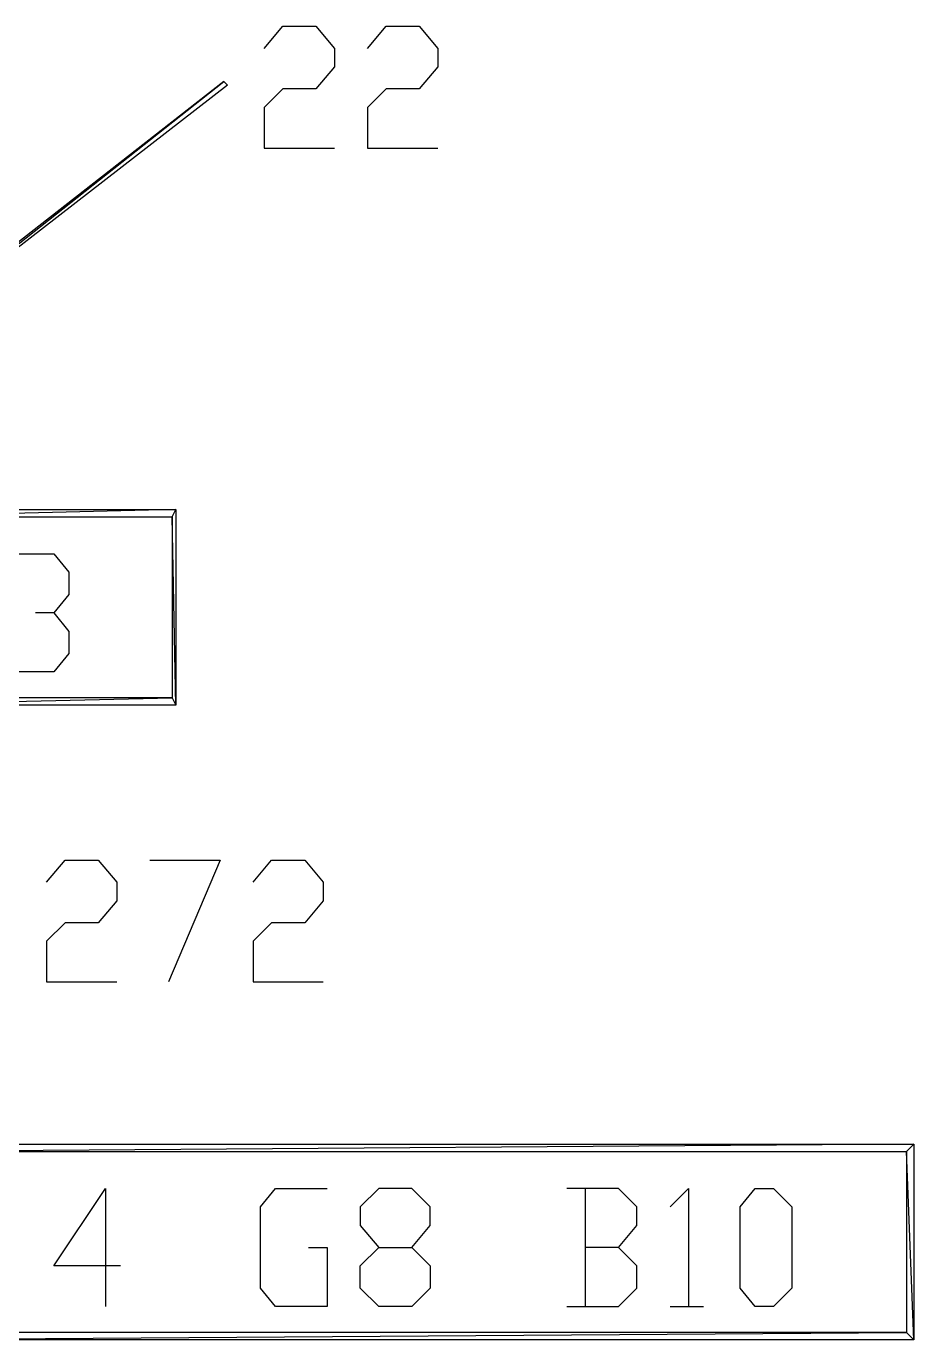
# Model space of a CAD drawing. Header units: millimetres. Extents: x 43 to 784, y -702 to -31.
# Drawn here: x 694.42 to 723.28, y -308.2 to -265.48 of the extents above; entities that cross this region are included whole.
import ezdxf

# ---------------------------------------------------------------- set-up
doc = ezdxf.new("R2010")
doc.units = ezdxf.units.MM
doc.layers.add('PDF_LINES', color=4, linetype='Continuous')

msp = doc.modelspace()

# ---------------------------------------------------------------- linework, layer by layer
at = {"layer": 'PDF_LINES'}
for p, q in [((702.16, -266.2), (702.76, -265.48)), ((702.76, -265.48), (703.84, -265.48)), ((703.84, -265.48), (704.44, -266.2)), ((705.52, -266.2), (706.12, -265.48)), ((706.12, -265.48), (707.2, -265.48)), ((707.2, -265.48), (707.8, -266.2)), ((704.44, -266.2), (704.44, -266.8)), ((707.8, -266.2), (707.8, -266.8)), ((704.44, -266.8), (703.84, -267.52)), ((707.8, -266.8), (707.2, -267.52)), ((686.56, -278.56), (700.84, -267.28)), ((700.84, -267.28), (686.56, -278.44)), ((686.56, -278.56), (700.84, -267.28)), ((700.96, -267.4), (686.56, -278.56)), ((700.84, -267.28), (700.96, -267.4)), ((702.76, -267.52), (702.16, -268.12)), ((703.84, -267.52), (702.76, -267.52)), ((706.12, -267.52), (705.52, -268.12)), ((707.2, -267.52), (706.12, -267.52)), ((702.16, -268.12), (702.16, -269.44)), ((705.52, -268.12), (705.52, -269.44)), ((702.16, -269.44), (704.44, -269.44)), ((705.52, -269.44), (707.8, -269.44)), ((689.08, -281.2), (699.28, -281.2)), ((699.28, -281.2), (689.2, -281.44)), ((699.28, -281.2), (689.2, -281.44)), ((689.2, -281.44), (699.16, -281.44)), ((699.16, -281.44), (699.28, -281.2)), ((699.16, -281.44), (699.28, -281.2)), ((699.28, -287.56), (699.16, -281.44)), ((699.16, -281.44), (699.16, -287.32)), ((699.28, -287.56), (699.16, -281.44)), ((699.28, -281.2), (699.28, -287.56)), ((694.12, -282.64), (695.32, -282.64)), ((695.32, -282.64), (695.8, -283.24)), ((695.8, -283.24), (695.8, -283.96)), ((695.8, -283.96), (695.32, -284.56)), ((695.32, -284.56), (694.72, -284.56)), ((695.32, -284.56), (695.8, -285.16)), ((695.8, -285.16), (695.8, -285.88)), ((695.8, -285.88), (695.32, -286.48)), ((695.32, -286.48), (694.12, -286.48)), ((689.2, -287.56), (699.16, -287.32)), ((699.16, -287.32), (689.2, -287.32)), ((689.2, -287.56), (699.16, -287.32)), ((699.16, -287.32), (699.28, -287.56)), ((699.16, -287.32), (699.28, -287.56)), ((699.28, -287.56), (689.2, -287.56)), ((695.08, -293.32), (695.68, -292.6)), ((695.68, -292.6), (696.76, -292.6)), ((696.76, -292.6), (697.36, -293.32)), ((698.44, -292.6), (700.72, -292.6)), ((700.72, -292.6), (699.04, -296.56)), ((701.8, -293.32), (702.4, -292.6)), ((702.4, -292.6), (703.48, -292.6)), ((703.48, -292.6), (704.08, -293.32)), ((697.36, -293.32), (697.36, -293.92)), ((704.08, -293.32), (704.08, -293.92)), ((697.36, -293.92), (696.76, -294.64)), ((704.08, -293.92), (703.48, -294.64)), ((695.68, -294.64), (695.08, -295.24)), ((696.76, -294.64), (695.68, -294.64)), ((702.4, -294.64), (701.8, -295.24)), ((703.48, -294.64), (702.4, -294.64)), ((695.08, -295.24), (695.08, -296.56)), ((701.8, -295.24), (701.8, -296.56)), ((695.08, -296.56), (697.36, -296.56)), ((701.8, -296.56), (704.08, -296.56)), ((689.68, -301.84), (723.28, -301.84)), ((723.28, -301.84), (689.8, -302.08)), ((723.28, -301.84), (689.8, -302.08)), ((723.04, -302.08), (723.28, -301.84)), ((723.04, -302.08), (723.28, -301.84)), ((723.28, -301.84), (723.28, -308.2)), ((689.8, -302.08), (723.04, -302.08)), ((723.28, -308.2), (723.04, -302.08)), ((723.04, -302.08), (723.04, -307.96)), ((723.28, -308.2), (723.04, -302.08)), ((695.32, -305.8), (697, -303.28)), ((697, -303.28), (697, -307.12)), ((702.04, -303.88), (702.52, -303.28)), ((702.52, -303.28), (704.2, -303.28)), ((705.88, -303.28), (705.28, -303.88)), ((706.96, -303.28), (705.88, -303.28)), ((707.56, -303.88), (706.96, -303.28)), ((713.68, -303.28), (712, -303.28)), ((712.6, -303.28), (712.6, -307.12)), ((714.28, -303.88), (713.68, -303.28)), ((715.36, -303.88), (715.96, -303.28)), ((715.96, -303.28), (715.96, -307.12)), ((717.64, -303.88), (718.12, -303.28)), ((718.12, -303.28), (718.72, -303.28)), ((718.72, -303.28), (719.32, -303.88)), ((702.04, -306.52), (702.04, -303.88)), ((705.28, -303.88), (705.28, -304.48)), ((707.56, -304.48), (707.56, -303.88)), ((714.28, -304.48), (714.28, -303.88)), ((717.64, -306.52), (717.64, -303.88)), ((719.32, -303.88), (719.32, -306.52)), ((705.28, -304.48), (705.88, -305.2)), ((706.96, -305.2), (707.56, -304.48)), ((713.68, -305.2), (714.28, -304.48)), ((703.6, -305.2), (704.2, -305.2)), ((704.2, -305.2), (704.2, -307.12)), ((705.28, -305.8), (705.88, -305.2)), ((705.88, -305.2), (706.96, -305.2)), ((706.96, -305.2), (707.56, -305.8)), ((713.68, -305.2), (712.6, -305.2)), ((714.28, -305.8), (713.68, -305.2)), ((697.48, -305.8), (695.32, -305.8)), ((705.28, -306.52), (705.28, -305.8)), ((707.56, -305.8), (707.56, -306.52)), ((714.28, -306.52), (714.28, -305.8)), ((702.52, -307.12), (702.04, -306.52)), ((705.88, -307.12), (705.28, -306.52)), ((707.56, -306.52), (706.96, -307.12)), ((713.68, -307.12), (714.28, -306.52)), ((718.12, -307.12), (717.64, -306.52)), ((719.32, -306.52), (718.72, -307.12)), ((704.2, -307.12), (702.52, -307.12)), ((706.96, -307.12), (705.88, -307.12)), ((712, -307.12), (713.68, -307.12)), ((715.36, -307.12), (716.44, -307.12)), ((718.72, -307.12), (718.12, -307.12)), ((689.68, -308.2), (723.04, -307.96)), ((723.04, -307.96), (689.68, -307.96)), ((689.68, -308.2), (723.04, -307.96)), ((723.04, -307.96), (723.28, -308.2)), ((723.04, -307.96), (723.28, -308.2)), ((723.28, -308.2), (689.68, -308.2))]:
    msp.add_line(p, q, dxfattribs=at)

doc.saveas('drawing.dxf')
